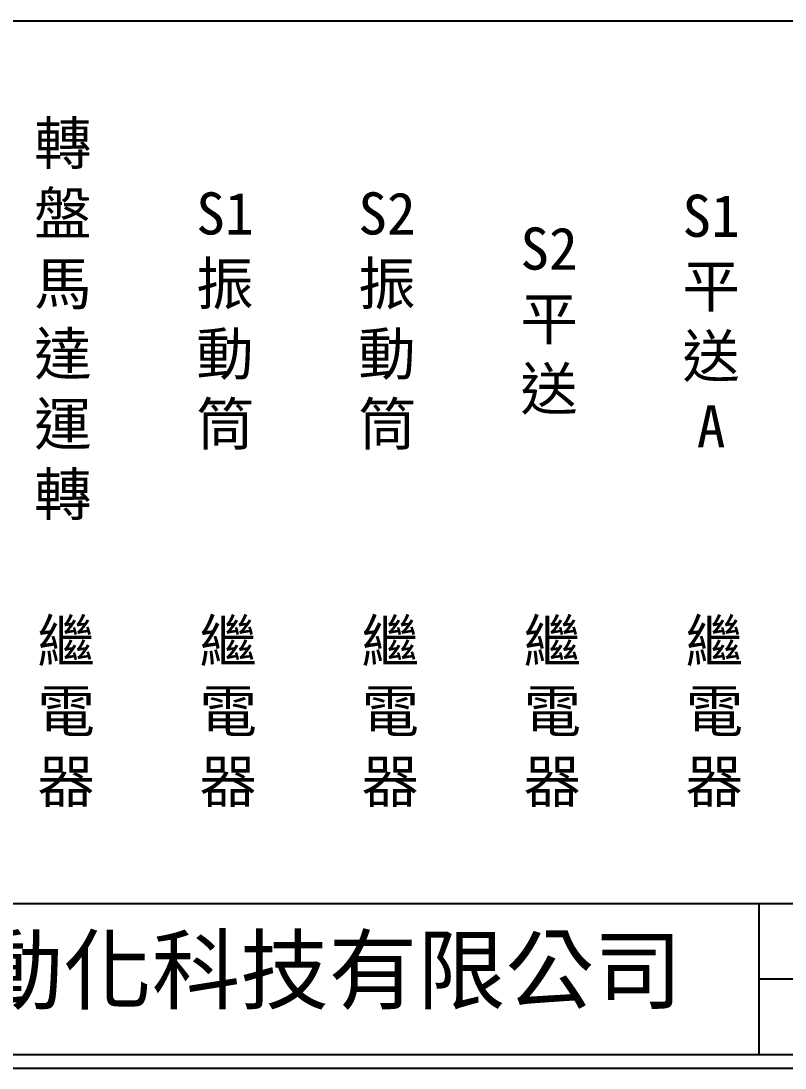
# Model space of a CAD drawing. Extents: x 926 to 1213, y 3 to 207.
# Drawn here: x 993.2 to 1063.9, y 3 to 100 of the extents above; entities that cross this region are included whole.
import ezdxf

# ---------------------------------------------------------------- set-up
doc = ezdxf.new("R2010")
doc.units = 0
doc.layers.add('圖框層', color=7, linetype='CONTINUOUS')
doc.layers.add('標尺寸層', color=3, linetype='CONTINUOUS')
doc.styles.add('CNS', font='romanc.shx', dxfattribs={"bigfont": 'chineset.shx'})
doc.styles.add('STSL', font='kaiu.ttf')

msp = doc.modelspace()

# ---------------------------------------------------------------- linework, layer by layer
at = {"layer": '圖框層', "color": 7}
for p, q in [((926.992, 18.25), (1211.493, 18.25)), ((1061.493, 4.25), (1061.493, 18.25)), ((1061.493, 11.25), (1211.493, 11.25)), ((926.992, 4.25), (1211.493, 4.25)), ((925.742, 3), (1212.742, 3))]:
    msp.add_line(p, q, dxfattribs=at)
at = {"layer": '標尺寸層', "color": 7}
msp.add_line((930.49, 99.958), (1208.361, 99.958), dxfattribs=at)

# ---------------------------------------------------------------- texts
at = {"layer": '圖框層', "color": 4, "style": 'STSL'}
msp.add_text('泓陞自動化科技有限公司', height=6, dxfattribs=at).set_placement((964.346, 9.076))
at = {"layer": '標尺寸層', "color": 7, "char_height": 3.9, "attachment_point": 5, "style": 'CNS'}
for s, insert, width in [('{\\fDFKai-SB|b0|i0|c136|p65;轉盤馬達運轉}', (997.034, 72.165), 2.84806), ('{\\fDFKai-SB|b0|i0|c136|p65;S1振動筒}', (1012.034, 72.165), 2.84806), ('{\\fDFKai-SB|b0|i0|c136|p65;S2振動筒}', (1027.034, 72.165), 2.84806), ('{\\fDFKai-SB|b0|i0|c136|p65;S1\\P平送\\PA}', (1057.034, 72.165), 2.84806), ('{\\fDFKai-SB|b0|i0|c136|p65;S2平送}', (1042.034, 72.165), 2.84806), ('{\\fDFKai-SB|b0|i0|c136|p65;繼電器}', (997.335, 35.841), 8.6627), ('{\\fDFKai-SB|b0|i0|c136|p65;繼電器}', (1012.335, 35.841), 8.6627), ('{\\fDFKai-SB|b0|i0|c136|p65;繼電器}', (1027.335, 35.841), 8.6627), ('{\\fDFKai-SB|b0|i0|c136|p65;繼電器}', (1042.335, 35.841), 8.6627), ('{\\fDFKai-SB|b0|i0|c136|p65;繼電器}', (1057.335, 35.841), 8.6627)]:
    msp.add_mtext(s, dxfattribs=dict(at, insert=insert, width=width))

doc.saveas('drawing.dxf')
